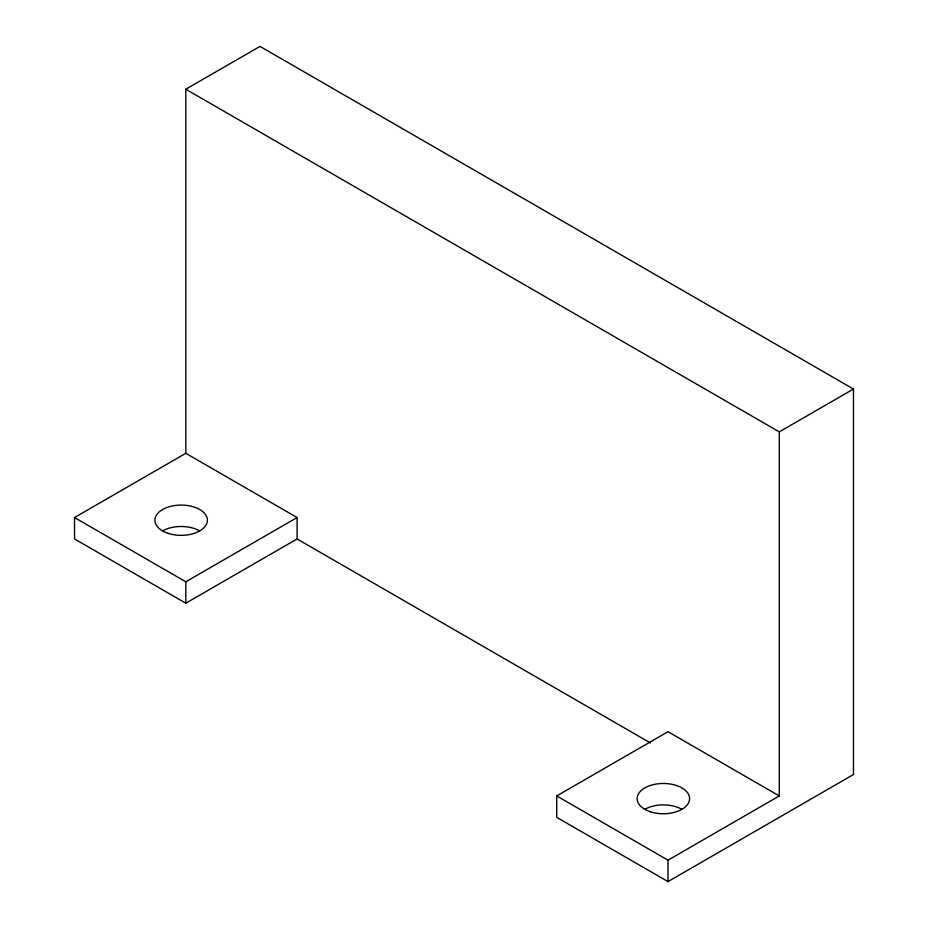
<?xml version="1.0" encoding="UTF-8"?>
<svg xmlns="http://www.w3.org/2000/svg" width="928" height="928" viewBox="0 0 928 928"><rect width="100%" height="100%" fill="white"/><g stroke="black" fill="none" stroke-linecap="round" stroke-linejoin="round"><path stroke-width="1.39" d="M185.809 89.227L259.991 46.4L853.47 389.041L853.47 774.52L668.009 881.6L556.73 817.359L556.73 795.934L668.009 731.693L779.288 795.934L779.288 431.88L185.809 89.227L185.809 453.293L297.088 517.546L297.088 538.959L650.47 742.98M297.088 538.959L185.809 603.2L74.53 538.959L74.53 517.546L185.809 453.293M74.53 517.546L185.809 581.786L297.088 517.546M779.288 431.88L853.47 389.041M556.73 795.934L668.009 860.186L779.288 795.934M668.009 860.186L668.009 881.6M185.809 581.786L185.809 603.2M644.832 809.32A26.228 15.138 0 0 1 681.918 809.32M162.62 530.92A26.228 15.138 0 0 1 199.717 530.92M168.049 533.333A26.228 15.138 0 0 0 207.396 520.214A26.228 15.138 0 0 0 168.049 507.106A26.228 15.138 0 0 0 168.049 533.333M650.261 811.733A26.228 15.138 0 0 0 689.597 798.614A26.228 15.138 0 0 0 650.261 785.506A26.228 15.138 0 0 0 650.261 811.733"/></g></svg>
